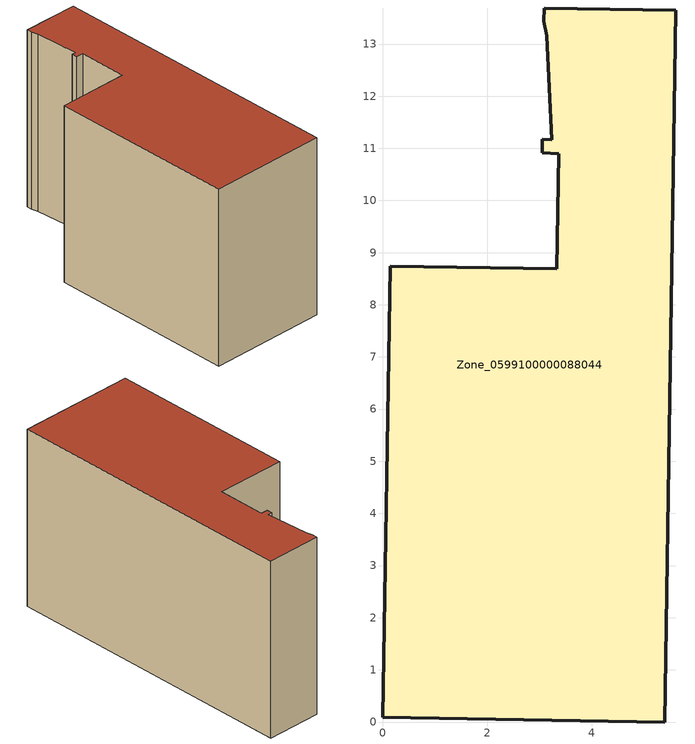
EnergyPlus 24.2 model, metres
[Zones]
Zone_0599100000088044
 floor ground (C_G): 3.23,11.17 3.15,13.16 3.09,13.43 3.09,13.69 5.61,13.65 5.4,0 0,0.09 0.14,8.74 3.33,8.69 3.37,10.9 3.05,10.91 3.05,11.17 z0
 wall outside (C_F): 0.14,8.74 0,0.09 5.4,0 5.61,13.65 3.09,13.69 3.09,13.43 3.15,13.16 3.23,11.17 3.05,11.17 3.05,10.91 3.37,10.9 3.33,8.69 0.14,8.74 z0:8.21
 roof outside (C_R): 3.15,13.16 3.23,11.17 3.05,11.17 3.05,10.91 3.37,10.9 3.33,8.69 0.14,8.74 0,0.09 5.4,0 5.61,13.65 3.09,13.69 3.09,13.43 z8.21
[BUILDING]
Pand.0599100000088044: North Axis=0; Terrain=City; Loads Convergence Tolerance Value=0.04; Temperature Convergence Tolerance Value=0.4; Solar Distribution=FullExterior; Maximum Number of Warmup Days=25; Minimum Number of Warmup Days=1
[Site:Location]
Rotterdam.The.Hague.AP_ZH_NLD Design_Conditions: Latitude=51.96; Longitude=4.45; Time Zone=1; Elevation=-4.5
[SITE:GROUNDTEMPERATURE:BUILDINGSURFACE]
18, 18, 18, 18, 18, 18, 18, 18, 18, 18, 18, 18
[MATERIAL] Thermal Absorptance=0.9; Solar Absorptance=0.7; Visible Absorptance=0.7
Name | Roughness | Thickness | Conductivity | Density | Specific Heat
G.TI.1975-1991 | MediumSmooth | 0.15 | 0.288461 | 540 | 1210
F.TI.1975-1991 | Rough | 0.3 | 0.230769 | 1920 | 840
R.TI.1975-1991 | MediumRough | 0.2 | 0.153846 | 1500 | 1000
[CONSTRUCTION]
C_G: G.TI.1975-1991
C_F: F.TI.1975-1991
C_R: R.TI.1975-1991
[ZONE]
Zone_0599100000088044: Type=1; Multiplier=1; Ceiling Height=Autocalculate; Volume=Autocalculate; Floor Area=autocalculate; Part of Total Floor Area=Yes
[ZONEINFILTRATION:DESIGNFLOWRATE]
Infil_Zone_0599100000088044: Zone or ZoneList or Space or SpaceList=Zone_0599100000088044; Schedule=AlwaysOn; Design Flow Rate Calculation Method=Flow/Area; Flow Rate per Floor Area=0.003; Constant Term Coefficient=1; Temperature Term Coefficient=0; Velocity Term Coefficient=0; Velocity Squared Term Coefficient=0
[HVACTEMPLATE:ZONE:IDEALLOADSAIRSYSTEM]
Zone_0599100000088044: Maximum Heating Supply Air Temperature=50; Minimum Cooling Supply Air Temperature=13; Maximum Heating Supply Air Humidity Ratio=0.0156; Minimum Cooling Supply Air Humidity Ratio=0.0077; Heating Limit=NoLimit; Cooling Limit=NoLimit; Dehumidification Control Type=ConstantSensibleHeatRatio; Cooling Sensible Heat Ratio=0.7; Dehumidification Setpoint=60; Humidification Control Type=None; Humidification Setpoint=30; Outdoor Air Method=None; Outdoor Air Flow Rate per Person=0.00944; Outdoor Air Flow Rate per Zone Floor Area=0; Outdoor Air Flow Rate per Zone=0; Demand Controlled Ventilation Type=None; Outdoor Air Economizer Type=NoEconomizer; Heat Recovery Type=None; Sensible Heat Recovery Effectiveness=0.7; Latent Heat Recovery Effectiveness=0.65
[ZONECONTROL:THERMOSTAT]
ThermostatControl_Zone_0599100000088044: Zone or ZoneList=Zone_0599100000088044; Control Type Schedule=DualSetpointControlType; Control 1=Thermostat_Zone_0599100000088044; Temperature Difference Between Cutout And Setpoint=0
[THERMOSTATSETPOINT:DUALSETPOINT]
Thermostat_Zone_0599100000088044: Heating Setpoint Temperature Schedule=HeatingSetpoint_Zone_0599100000088044; Cooling Setpoint Temperature Schedule=CoolingSetpoint_Zone_0599100000088044
[SCHEDULE:COMPACT]
HeatingSetpoint_Zone_0599100000088044: Through: 12/31, For: AllDays, Until: 24:00, 21
CoolingSetpoint_Zone_0599100000088044: Through: 12/31, For: AllDays, Until: 24:00, 24
DualSetpointControlType: Through: 12/31, For: AllDays, Until: 24:00, 4
AlwaysOn: Through: 12/31, For: AllDays, Until: 24:00, 1
